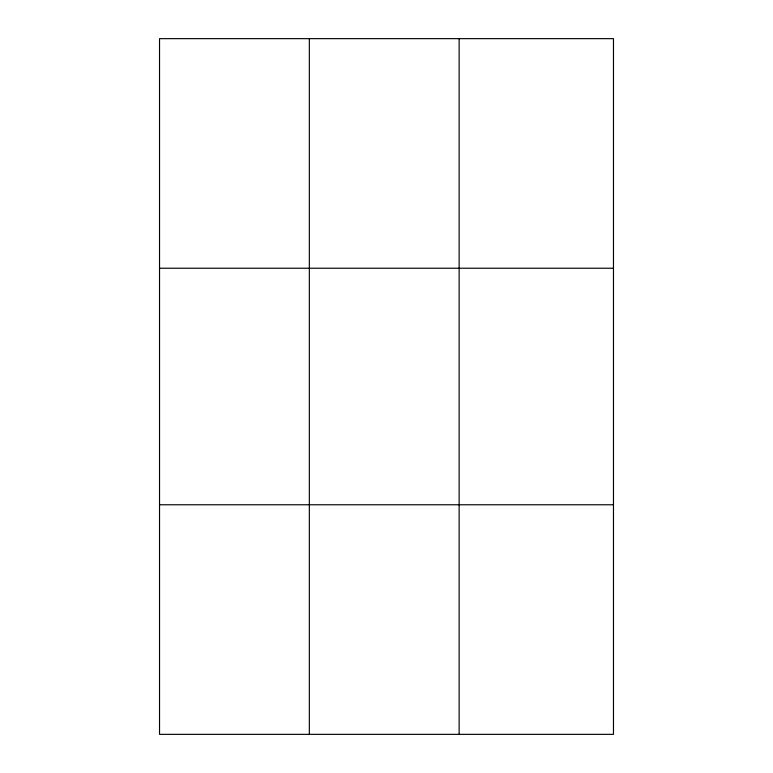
<?xml version="1.0" encoding="UTF-8"?>
<svg xmlns="http://www.w3.org/2000/svg" width="773" height="773" viewBox="0 0 773 773"><rect width="100%" height="100%" fill="white"/><g stroke="black" fill="none" stroke-linecap="round" stroke-linejoin="round"><path stroke-width="1.16" d="M309.335 38.65L309.335 734.35M459.133 38.65L459.133 734.35M159.528 268.231L613.472 268.231M159.528 504.769L613.472 504.769M613.472 713.479L613.472 734.35L159.528 734.35L159.528 38.65L613.472 38.65L613.472 713.479"/></g></svg>
